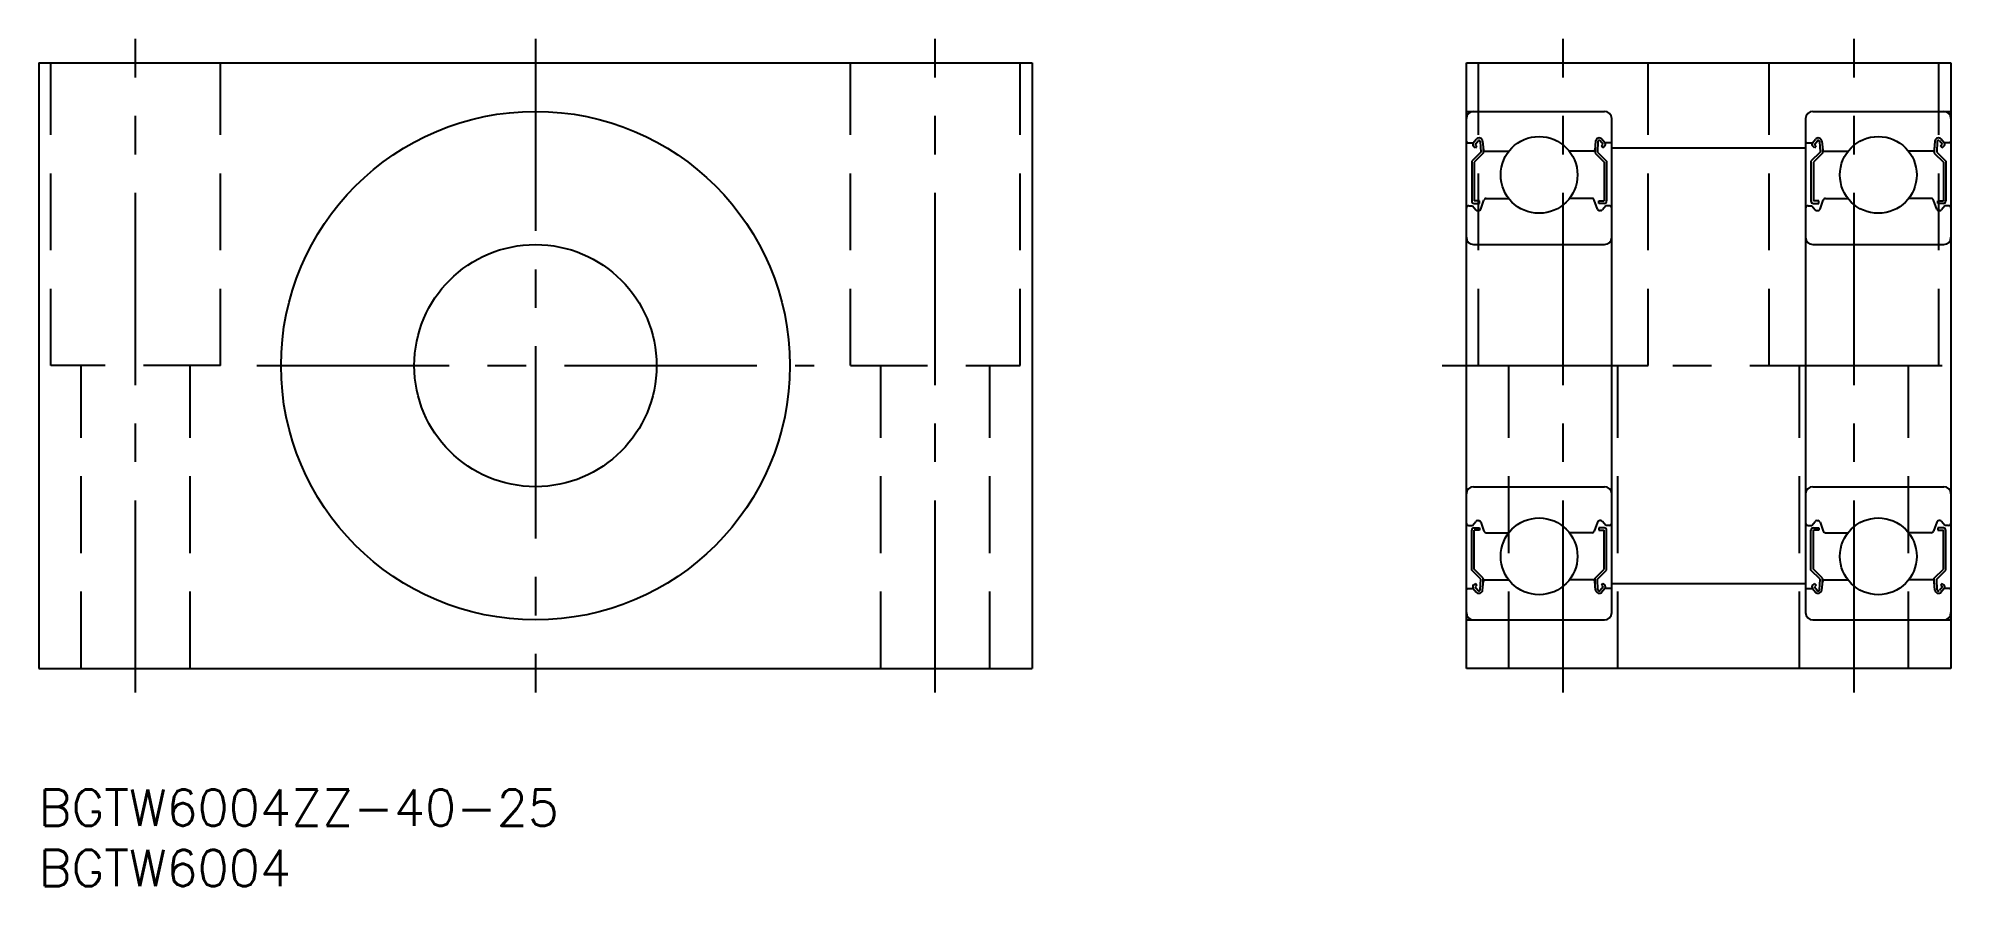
# Model space of a CAD drawing. Extents: x 0 to 160, y -8 to 62.
import ezdxf

# ---------------------------------------------------------------- set-up
doc = ezdxf.new("R2010")
doc.units = 0
doc.header["$LTSCALE"] = 0.5
doc.linetypes.add('CENTER', pattern=[50.8, 31.75, -6.35, 6.35, -6.35])
doc.linetypes.add('DASHED', pattern=[19.05, 12.7, -6.35])
for name, color, linetype in [('MSM_CENTER', 1, 'CENTER'), ('MSM_CONTINUOUS', 7, 'CONTINUOUS'), ('MSM_DASHED', 4, 'DASHED'), ('MSM_PART_NUMBER', 7, 'CONTINUOUS')]:
    doc.layers.add(name, color=color, linetype=linetype)
doc.styles.get("Standard").update_dxf_attribs({"font": 'txt.shx', "height": 3, "bigfont": 'bigfont.shx'})

# ---------------------------------------------------------------- blocks, each defined once
blk = doc.blocks.new('*U2')
at = {"layer": 'MSM_PART_NUMBER'}
blk.add_text('BGTW6004ZZ-40-25', height=3, dxfattribs=at).set_placement((0, -3))
blk = doc.blocks.new('*U3')
at = {"layer": 'MSM_PART_NUMBER'}
blk.add_text('BGTW6004', height=3, dxfattribs=at).set_placement((0, -8))

msp = doc.modelspace()

# ---------------------------------------------------------------- linework, layer by layer
at = {"layer": 'MSM_CENTER'}
for p, q in [((8, 8), (8, 62)), ((41, 62), (41, 8)), ((41, 62), (41, 8)), ((41, 62), (41, 8)), ((41, 62), (41, 8)), ((41, 62), (41, 8)), ((41, 62), (41, 8)), ((41, 62), (41, 8)), ((74, 8), (74, 62)), ((125.84, 8), (125.84, 62)), ((149.84, 8), (149.84, 62)), ((18, 35), (64, 35)), ((115.84, 35), (159.84, 35))]:
    msp.add_line(p, q, dxfattribs=at)
at = {"layer": 'MSM_CONTINUOUS'}
for p, q in [((0, 60), (82, 60)), ((0, 60), (0, 10)), ((82, 60), (82, 10)), ((117.84, 60), (157.84, 60)), ((117.84, 10), (117.84, 60)), ((157.84, 60), (157.84, 10)), ((117.84, 56), (129.24, 56)), ((146.44, 56), (157.84, 56)), ((129.84, 14.6), (129.84, 55.4)), ((145.84, 55.4), (145.84, 14.6)), ((117.94, 53.4), (118.4, 53.4)), ((118.4, 53.4), (118.65, 53.7)), ((118.58, 52.99), (118.43, 53.12)), ((118.56, 53.27), (118.81, 53.57)), ((118.71, 53.14), (118.56, 53.27)), ((118.58, 52.99), (118.71, 53.14)), ((118.98, 53.51), (119.03, 52.63)), ((119.18, 53.53), (119.25, 52.79)), ((119.23, 53.02), (119.23, 52.55)), ((128.51, 53.53), (128.44, 52.79)), ((128.46, 53.02), (128.46, 52.55)), ((128.7, 53.51), (128.66, 52.63)), ((129.13, 53.27), (128.88, 53.57)), ((128.98, 53.14), (129.13, 53.27)), ((129.11, 52.99), (128.98, 53.14)), ((129.28, 53.4), (129.03, 53.7)), ((129.11, 52.99), (129.26, 53.12)), ((129.74, 53.4), (129.28, 53.4)), ((129.84, 53), (145.84, 53)), ((145.94, 53.4), (146.4, 53.4)), ((146.4, 53.4), (146.65, 53.7)), ((146.58, 52.99), (146.43, 53.12)), ((146.56, 53.27), (146.81, 53.57)), ((146.71, 53.14), (146.56, 53.27)), ((146.58, 52.99), (146.71, 53.14)), ((146.98, 53.51), (147.03, 52.63)), ((147.18, 53.53), (147.25, 52.79)), ((147.23, 53.02), (147.23, 52.55)), ((156.51, 53.53), (156.44, 52.79)), ((156.46, 53.02), (156.46, 52.55)), ((156.7, 53.51), (156.66, 52.63)), ((157.13, 53.27), (156.88, 53.57)), ((156.98, 53.14), (157.13, 53.27)), ((157.11, 52.99), (156.98, 53.14)), ((157.28, 53.4), (157.03, 53.7)), ((157.11, 52.99), (157.26, 53.12)), ((157.74, 53.4), (157.28, 53.4)), ((119.03, 52.63), (118.28, 51.88)), ((118.28, 51.88), (118.28, 48.6)), ((119.23, 52.55), (118.48, 51.8)), ((118.48, 51.8), (118.48, 48.6)), ((119.35, 52.7), (121.34, 52.7)), ((128.34, 52.7), (126.35, 52.7)), ((128.46, 52.55), (129.21, 51.8)), ((128.66, 52.63), (129.41, 51.88)), ((129.21, 51.8), (129.21, 48.6)), ((129.41, 51.88), (129.41, 48.6)), ((147.03, 52.63), (146.28, 51.88)), ((146.28, 51.88), (146.28, 48.6)), ((147.23, 52.55), (146.48, 51.8)), ((146.48, 51.8), (146.48, 48.6)), ((147.35, 52.7), (149.34, 52.7)), ((156.34, 52.7), (154.35, 52.7)), ((156.46, 52.55), (157.21, 51.8)), ((156.66, 52.63), (157.41, 51.88)), ((157.21, 51.8), (157.21, 48.6)), ((157.41, 51.88), (157.41, 48.6)), ((118.04, 48.2), (118.34, 48.2)), ((118.34, 48.2), (118.62, 47.87)), ((118.93, 48.6), (118.48, 48.6)), ((118.48, 48.4), (118.93, 48.4)), ((118.93, 48.4), (118.93, 48.6)), ((119.03, 47.93), (119.29, 48.67)), ((119.48, 48.8), (121.34, 48.8)), ((128.21, 48.8), (126.35, 48.8)), ((128.66, 47.93), (128.39, 48.67)), ((128.76, 48.4), (128.76, 48.6)), ((128.76, 48.6), (129.21, 48.6)), ((129.21, 48.4), (128.76, 48.4)), ((129.34, 48.2), (129.07, 47.87)), ((129.64, 48.2), (129.34, 48.2)), ((146.04, 48.2), (146.34, 48.2)), ((146.34, 48.2), (146.62, 47.87)), ((146.93, 48.6), (146.48, 48.6)), ((146.48, 48.4), (146.93, 48.4)), ((146.93, 48.4), (146.93, 48.6)), ((147.03, 47.93), (147.29, 48.67)), ((147.48, 48.8), (149.34, 48.8)), ((156.21, 48.8), (154.35, 48.8)), ((156.66, 47.93), (156.39, 48.67)), ((156.76, 48.4), (156.76, 48.6)), ((156.76, 48.6), (157.21, 48.6)), ((157.21, 48.4), (156.76, 48.4)), ((157.34, 48.2), (157.07, 47.87)), ((157.64, 48.2), (157.34, 48.2)), ((118.77, 47.8), (118.84, 47.8)), ((128.91, 47.8), (128.85, 47.8)), ((146.77, 47.8), (146.84, 47.8)), ((156.91, 47.8), (156.85, 47.8)), ((118.44, 45), (129.24, 45)), ((146.44, 45), (157.24, 45)), ((118.44, 25), (129.24, 25)), ((146.44, 25), (157.24, 25)), ((118.04, 21.8), (118.34, 21.8)), ((118.28, 18.12), (118.28, 21.4)), ((118.34, 21.8), (118.62, 22.13)), ((118.48, 21.6), (118.93, 21.6)), ((118.48, 18.2), (118.48, 21.4)), ((118.93, 21.4), (118.48, 21.4)), ((118.77, 22.2), (118.84, 22.2)), ((118.93, 21.6), (118.93, 21.4)), ((119.03, 22.07), (119.29, 21.33)), ((119.48, 21.2), (121.34, 21.2)), ((128.21, 21.2), (126.35, 21.2)), ((128.66, 22.07), (128.39, 21.33)), ((128.76, 21.6), (128.76, 21.4)), ((129.21, 21.6), (128.76, 21.6)), ((128.76, 21.4), (129.21, 21.4)), ((128.91, 22.2), (128.85, 22.2)), ((129.34, 21.8), (129.07, 22.13)), ((129.21, 18.2), (129.21, 21.4)), ((129.64, 21.8), (129.34, 21.8)), ((129.41, 18.12), (129.41, 21.4)), ((146.04, 21.8), (146.34, 21.8)), ((146.28, 18.12), (146.28, 21.4)), ((146.34, 21.8), (146.62, 22.13)), ((146.48, 21.6), (146.93, 21.6)), ((146.48, 18.2), (146.48, 21.4)), ((146.93, 21.4), (146.48, 21.4)), ((146.77, 22.2), (146.84, 22.2)), ((146.93, 21.6), (146.93, 21.4)), ((147.03, 22.07), (147.29, 21.33)), ((147.48, 21.2), (149.34, 21.2)), ((156.21, 21.2), (154.35, 21.2)), ((156.66, 22.07), (156.39, 21.33)), ((156.76, 21.6), (156.76, 21.4)), ((157.21, 21.6), (156.76, 21.6)), ((156.76, 21.4), (157.21, 21.4)), ((156.91, 22.2), (156.85, 22.2)), ((157.34, 21.8), (157.07, 22.13)), ((157.21, 18.2), (157.21, 21.4)), ((157.64, 21.8), (157.34, 21.8)), ((157.41, 18.12), (157.41, 21.4)), ((119.03, 17.37), (118.28, 18.12)), ((119.23, 17.45), (118.48, 18.2)), ((128.46, 17.45), (129.21, 18.2)), ((128.66, 17.37), (129.41, 18.12)), ((147.03, 17.37), (146.28, 18.12)), ((147.23, 17.45), (146.48, 18.2)), ((156.46, 17.45), (157.21, 18.2)), ((156.66, 17.37), (157.41, 18.12)), ((117.94, 16.6), (118.4, 16.6)), ((118.4, 16.6), (118.65, 16.3)), ((118.58, 17.01), (118.43, 16.88)), ((118.71, 16.86), (118.56, 16.73)), ((118.56, 16.73), (118.81, 16.43)), ((118.58, 17.01), (118.71, 16.86)), ((118.98, 16.49), (119.03, 17.37)), ((119.18, 16.47), (119.25, 17.21)), ((119.23, 16.98), (119.23, 17.45)), ((119.35, 17.3), (121.34, 17.3)), ((128.34, 17.3), (126.35, 17.3)), ((128.51, 16.47), (128.44, 17.21)), ((128.46, 16.98), (128.46, 17.45)), ((128.7, 16.49), (128.66, 17.37)), ((129.13, 16.73), (128.88, 16.43)), ((129.11, 17.01), (128.98, 16.86)), ((128.98, 16.86), (129.13, 16.73)), ((129.28, 16.6), (129.03, 16.3)), ((129.11, 17.01), (129.26, 16.88)), ((129.74, 16.6), (129.28, 16.6)), ((129.84, 17), (145.84, 17)), ((145.94, 16.6), (146.4, 16.6)), ((146.4, 16.6), (146.65, 16.3)), ((146.58, 17.01), (146.43, 16.88)), ((146.71, 16.86), (146.56, 16.73)), ((146.56, 16.73), (146.81, 16.43)), ((146.58, 17.01), (146.71, 16.86)), ((146.98, 16.49), (147.03, 17.37)), ((147.18, 16.47), (147.25, 17.21)), ((147.23, 16.98), (147.23, 17.45)), ((147.35, 17.3), (149.34, 17.3)), ((156.34, 17.3), (154.35, 17.3)), ((156.51, 16.47), (156.44, 17.21)), ((156.46, 16.98), (156.46, 17.45)), ((156.7, 16.49), (156.66, 17.37)), ((157.13, 16.73), (156.88, 16.43)), ((157.11, 17.01), (156.98, 16.86)), ((156.98, 16.86), (157.13, 16.73)), ((157.28, 16.6), (157.03, 16.3)), ((157.11, 17.01), (157.26, 16.88)), ((157.74, 16.6), (157.28, 16.6)), ((117.84, 14), (129.24, 14)), ((121.34, 14), (121.34, 14)), ((123.84, 14), (123.84, 14)), ((146.44, 14), (157.84, 14)), ((149.34, 14), (149.34, 14)), ((151.84, 14), (151.84, 14)), ((0, 10), (82, 10)), ((157.84, 10), (117.84, 10))]:
    msp.add_line(p, q, dxfattribs=at)
for centre, radius in [((41, 35), 21), ((123.84, 50.75), 3.17), ((151.84, 50.75), 3.17), ((41, 35), 10), ((123.84, 19.25), 3.17), ((151.84, 19.25), 3.17)]:
    msp.add_circle(centre, radius, dxfattribs=at)
for centre, radius, start, end in [((118.44, 55.4), 0.6, 90, 180), ((129.24, 55.4), 0.6, 0, 90), ((146.44, 55.4), 0.6, 90, 180), ((157.24, 55.4), 0.6, 0, 90), ((117.94, 53.5), 0.1, 180, 270), ((118.56, 53.27), 0.2, 140.002, 230.0826), ((118.88, 53.5), 0.3, 4.9967, 140.002), ((118.88, 53.5), 0.1, 2.8198, 140.0002), ((119.35, 52.8), 0.1, 184.9967, 270), ((128.34, 52.8), 0.1, 270, 355.0033), ((128.8, 53.5), 0.3, 39.998, 175.0033), ((128.8, 53.5), 0.1, 39.9998, 177.1802), ((129.13, 53.27), 0.2, 309.9174, 39.998), ((129.74, 53.5), 0.1, 270, 0), ((145.94, 53.5), 0.1, 180, 270), ((146.56, 53.27), 0.2, 140.002, 230.0826), ((146.88, 53.5), 0.3, 4.9967, 140.002), ((146.88, 53.5), 0.1, 2.8198, 140.0002), ((147.35, 52.8), 0.1, 184.9967, 270), ((156.34, 52.8), 0.1, 270, 355.0033), ((156.8, 53.5), 0.3, 39.998, 175.0033), ((156.8, 53.5), 0.1, 39.9998, 177.1802), ((157.13, 53.27), 0.2, 309.9174, 39.998), ((157.74, 53.5), 0.1, 270, 0), ((118.04, 48), 0.2, 90, 180), ((118.48, 48.6), 0.2, 180, 270), ((119.48, 48.6), 0.2, 90, 159.9914), ((128.21, 48.6), 0.2, 20.0086, 90), ((129.21, 48.6), 0.2, 270, 0), ((129.64, 48), 0.2, 0, 90), ((146.04, 48), 0.2, 90, 180), ((146.48, 48.6), 0.2, 180, 270), ((147.48, 48.6), 0.2, 90, 159.9914), ((156.21, 48.6), 0.2, 20.0086, 90), ((157.21, 48.6), 0.2, 270, 0), ((157.64, 48), 0.2, 0, 90), ((118.77, 48), 0.2, 219.9945, 270), ((118.84, 48), 0.2, 270, 339.9914), ((128.85, 48), 0.2, 200.0086, 270), ((128.91, 48), 0.2, 270, 320.0055), ((146.77, 48), 0.2, 219.9945, 270), ((146.84, 48), 0.2, 270, 339.9914), ((156.85, 48), 0.2, 200.0086, 270), ((156.91, 48), 0.2, 270, 320.0055), ((118.44, 45.6), 0.6, 180, 270), ((129.24, 45.6), 0.6, 270, 0), ((146.44, 45.6), 0.6, 180, 270), ((157.24, 45.6), 0.6, 270, 0), ((118.44, 24.4), 0.6, 90, 180), ((129.24, 24.4), 0.6, 0, 90), ((146.44, 24.4), 0.6, 90, 180), ((157.24, 24.4), 0.6, 0, 90), ((118.04, 22), 0.2, 180, 270), ((118.48, 21.4), 0.2, 90, 180), ((118.77, 22), 0.2, 90, 140.0055), ((118.84, 22), 0.2, 20.0086, 90), ((119.48, 21.4), 0.2, 200.0086, 270), ((128.21, 21.4), 0.2, 270, 339.9914), ((128.85, 22), 0.2, 90, 159.9914), ((128.91, 22), 0.2, 39.9945, 90), ((129.21, 21.4), 0.2, 0, 90), ((129.64, 22), 0.2, 270, 0), ((146.04, 22), 0.2, 180, 270), ((146.48, 21.4), 0.2, 90, 180), ((146.77, 22), 0.2, 90, 140.0055), ((146.84, 22), 0.2, 20.0086, 90), ((147.48, 21.4), 0.2, 200.0086, 270), ((156.21, 21.4), 0.2, 270, 339.9914), ((156.85, 22), 0.2, 90, 159.9914), ((156.91, 22), 0.2, 39.9945, 90), ((157.21, 21.4), 0.2, 0, 90), ((157.64, 22), 0.2, 270, 0), ((117.94, 16.5), 0.1, 90, 180), ((118.56, 16.73), 0.2, 129.9174, 219.998), ((118.88, 16.5), 0.3, 219.998, 355.0033), ((118.88, 16.5), 0.1, 219.9998, 357.1802), ((119.35, 17.2), 0.1, 90, 175.0033), ((128.34, 17.2), 0.1, 4.9967, 90), ((128.8, 16.5), 0.3, 184.9967, 320.002), ((128.8, 16.5), 0.1, 182.8198, 320.0002), ((129.13, 16.73), 0.2, 320.002, 50.0826), ((129.74, 16.5), 0.1, 0, 90), ((145.94, 16.5), 0.1, 90, 180), ((146.56, 16.73), 0.2, 129.9174, 219.998), ((146.88, 16.5), 0.3, 219.998, 355.0033), ((146.88, 16.5), 0.1, 219.9998, 357.1802), ((147.35, 17.2), 0.1, 90, 175.0033), ((156.34, 17.2), 0.1, 4.9967, 90), ((156.8, 16.5), 0.3, 184.9967, 320.002), ((156.8, 16.5), 0.1, 182.8198, 320.0002), ((157.13, 16.73), 0.2, 320.002, 50.0826), ((157.74, 16.5), 0.1, 0, 90), ((118.44, 14.6), 0.6, 180, 270), ((129.24, 14.6), 0.6, 270, 0), ((146.44, 14.6), 0.6, 180, 270), ((157.24, 14.6), 0.6, 270, 0)]:
    msp.add_arc(centre, radius, start, end, dxfattribs=at)
at = {"layer": 'MSM_DASHED'}
for p, q in [((1, 35), (1, 60)), ((15, 35), (15, 60)), ((67, 35), (67, 60)), ((81, 35), (81, 60)), ((118.84, 35), (118.84, 60)), ((132.84, 35), (132.84, 60)), ((142.84, 35), (142.84, 60)), ((156.84, 35), (156.84, 60)), ((15, 35), (1, 35)), ((3.5, 10), (3.5, 35)), ((12.5, 10), (12.5, 35)), ((67, 35), (81, 35)), ((69.5, 10), (69.5, 35)), ((78.5, 10), (78.5, 35)), ((118.84, 35), (132.84, 35)), ((121.34, 10), (121.34, 35)), ((130.34, 10), (130.34, 35)), ((142.84, 35), (156.84, 35)), ((145.34, 10), (145.34, 35)), ((154.34, 10), (154.34, 35))]:
    msp.add_line(p, q, dxfattribs=at)

# ---------------------------------------------------------------- block references
at = {"layer": 'MSM_CONTINUOUS'}
for name in ['*U2', '*U3']:
    msp.add_blockref(name, (0, 0), dxfattribs=at)

doc.saveas('drawing.dxf')
